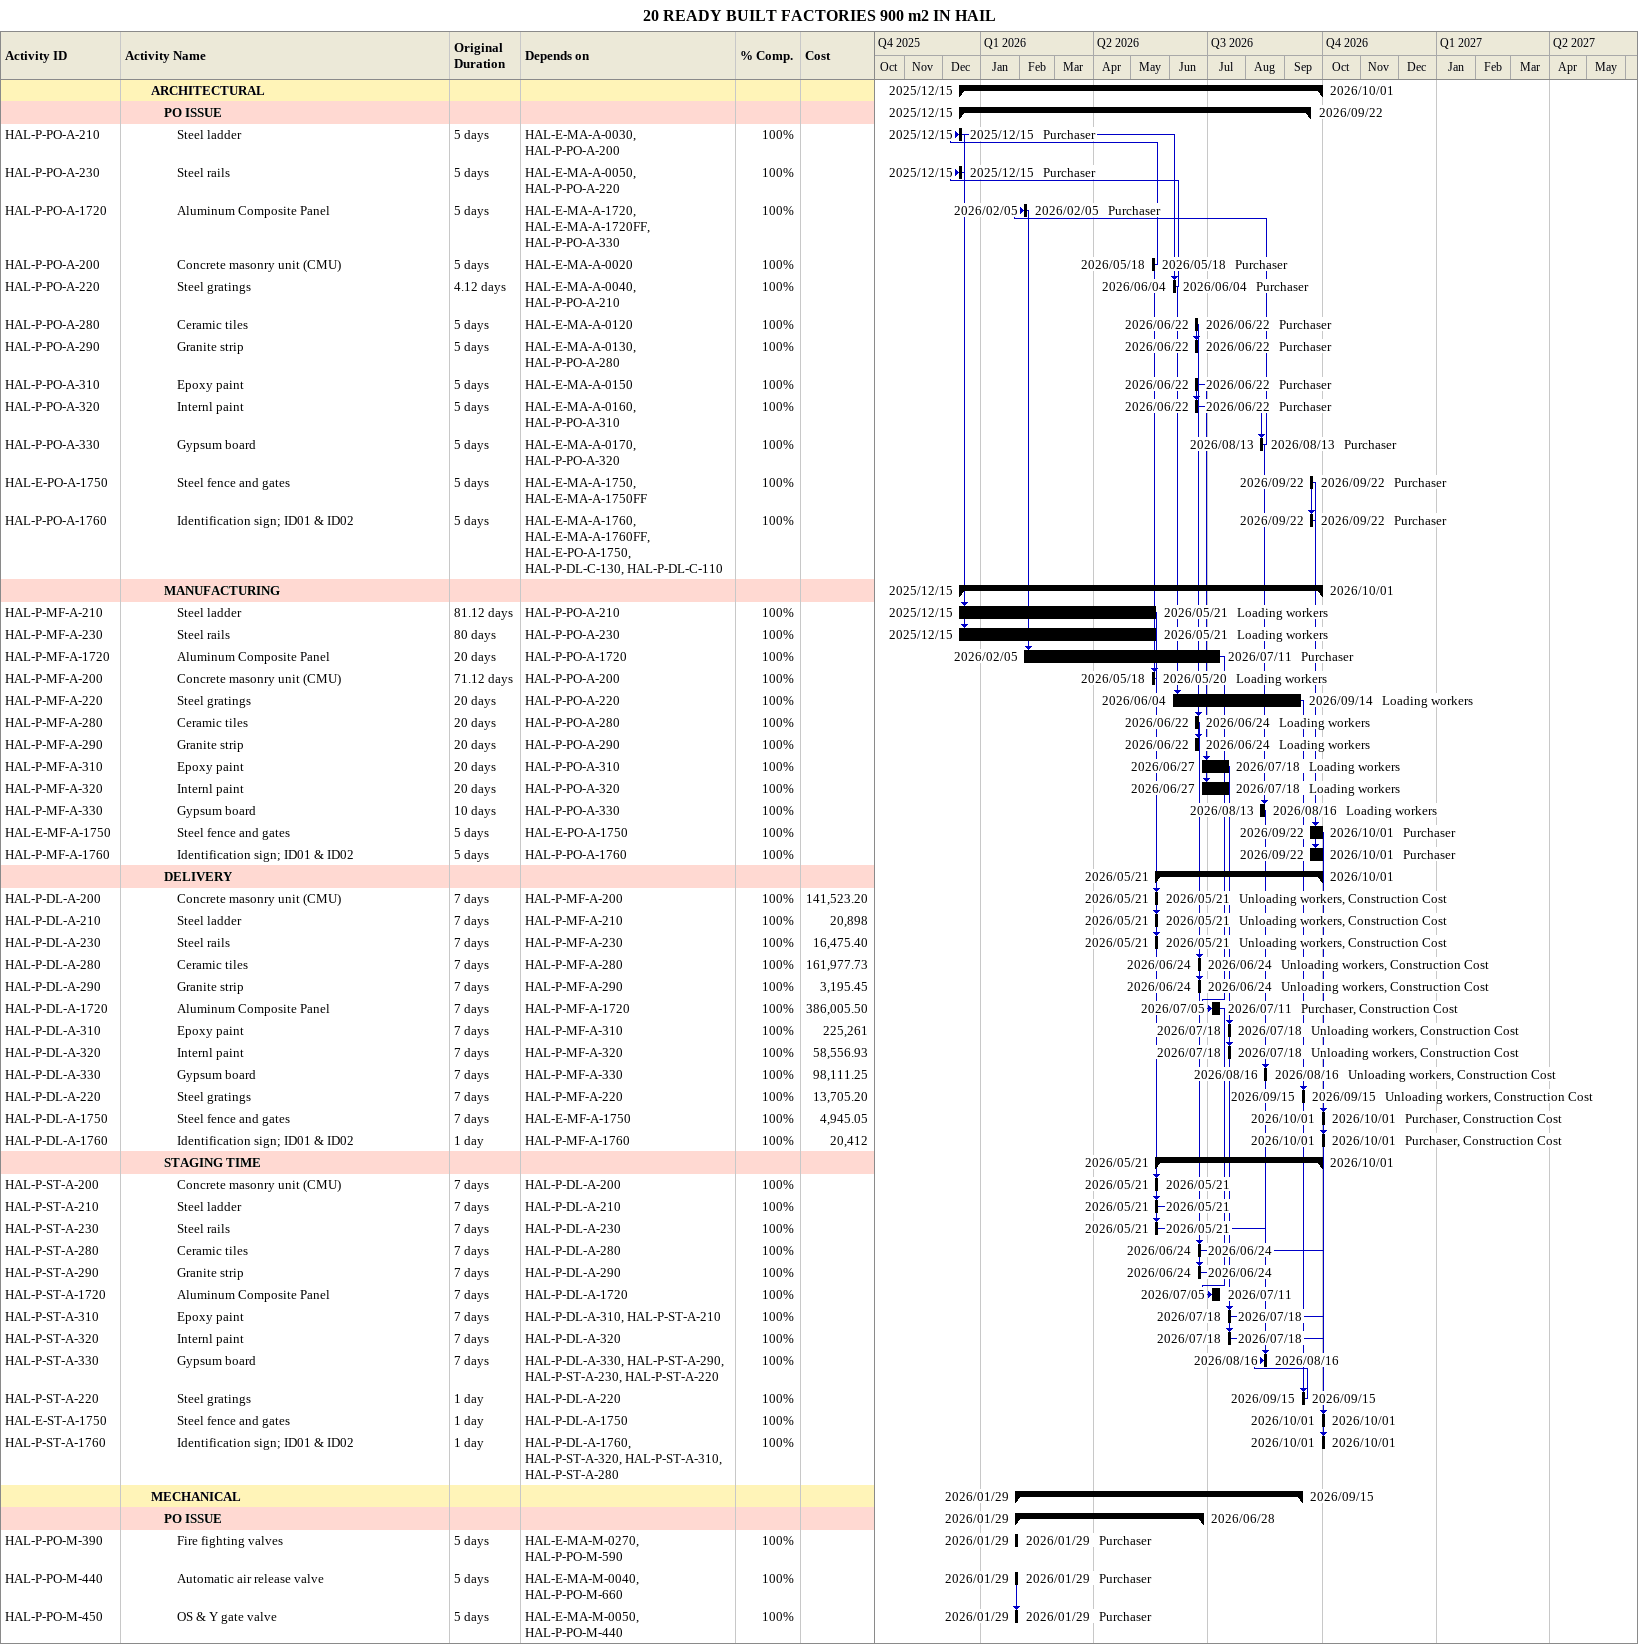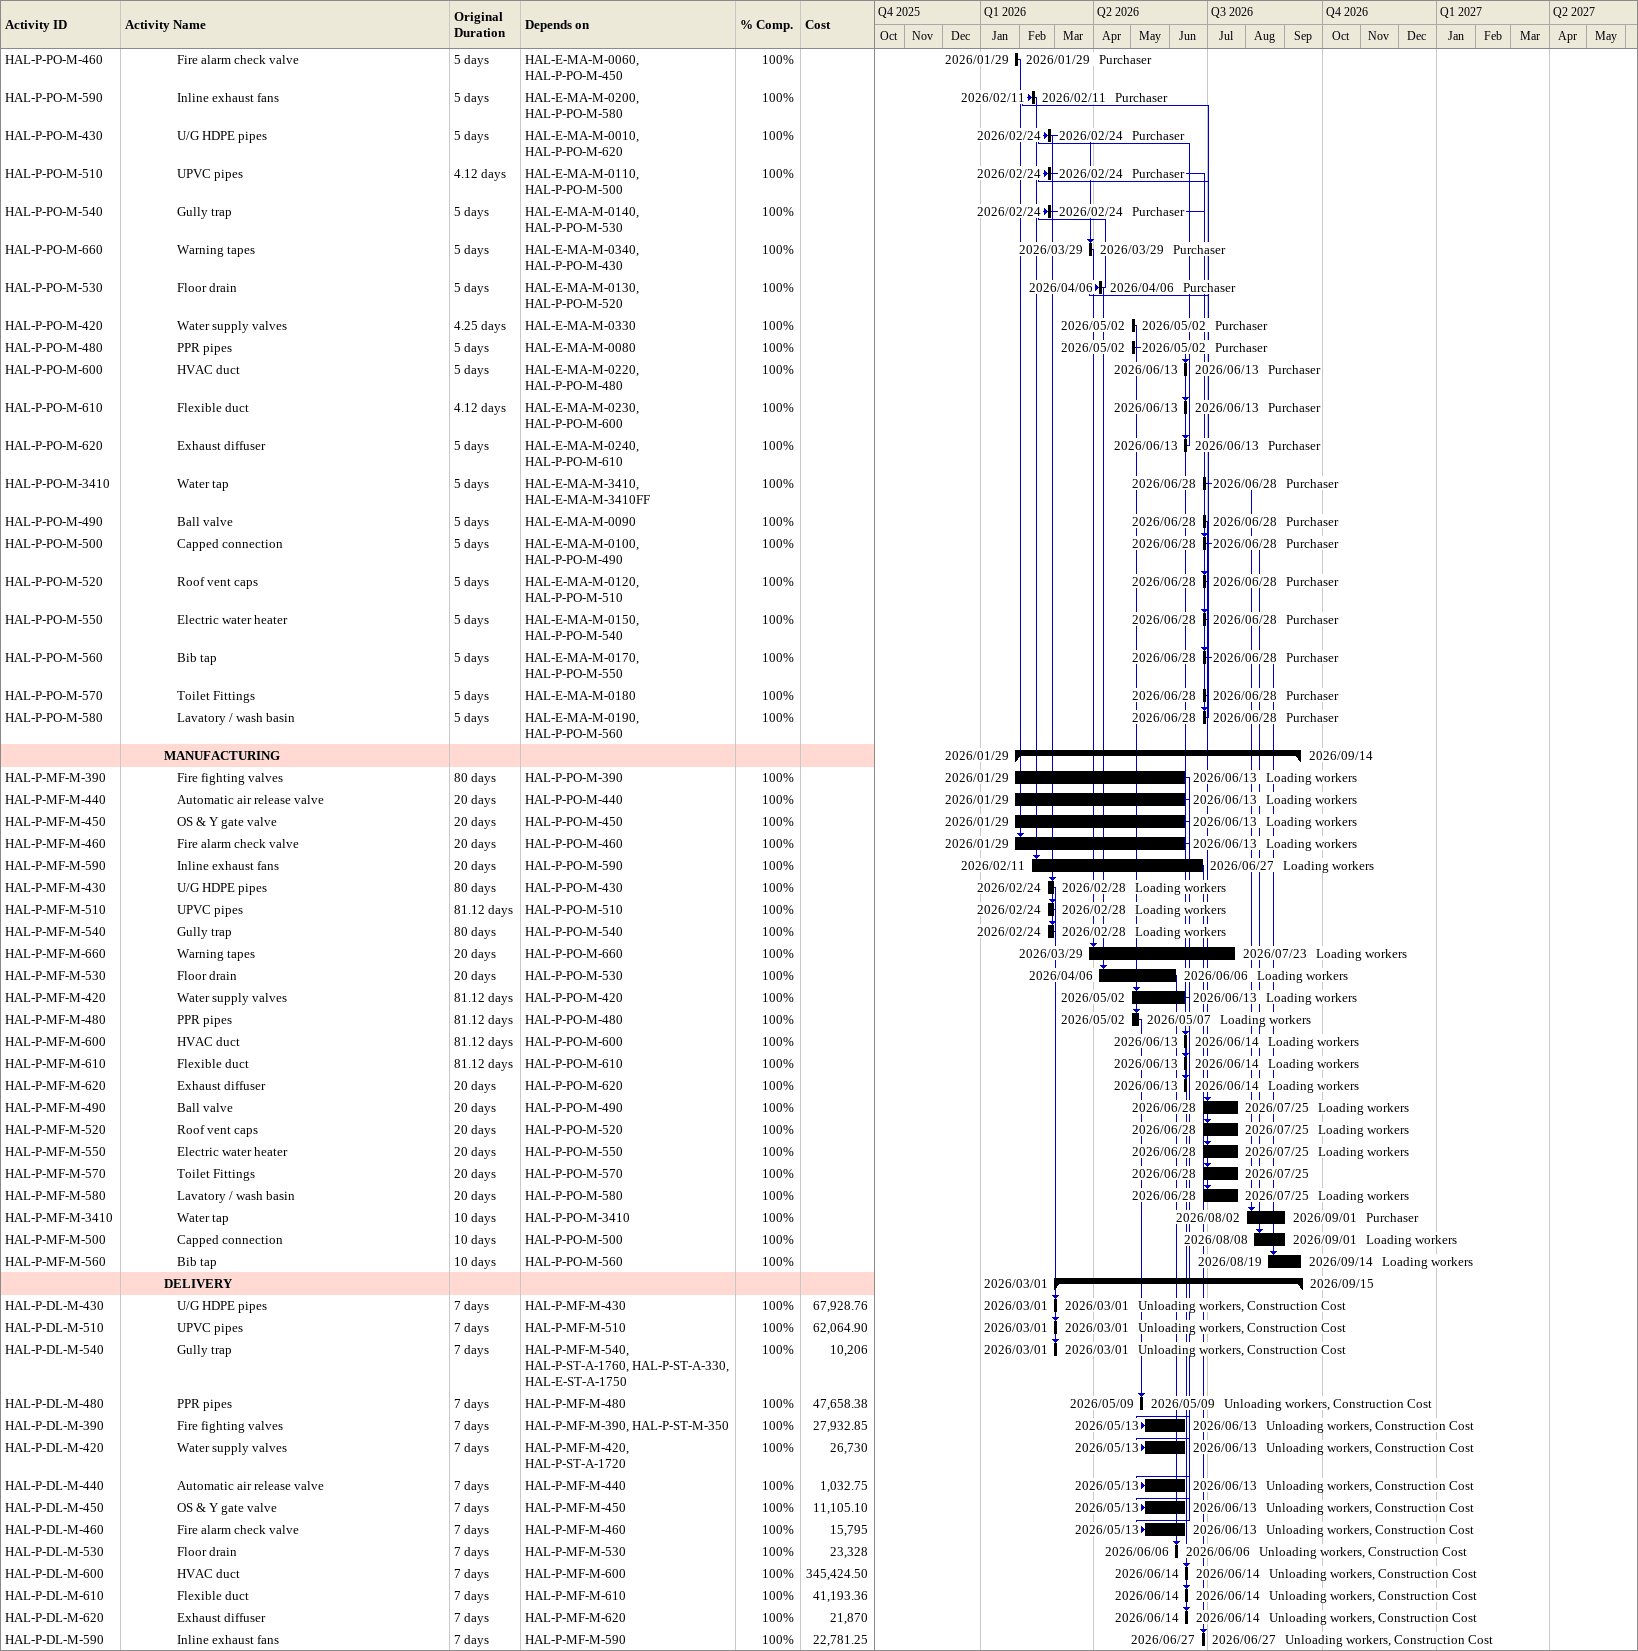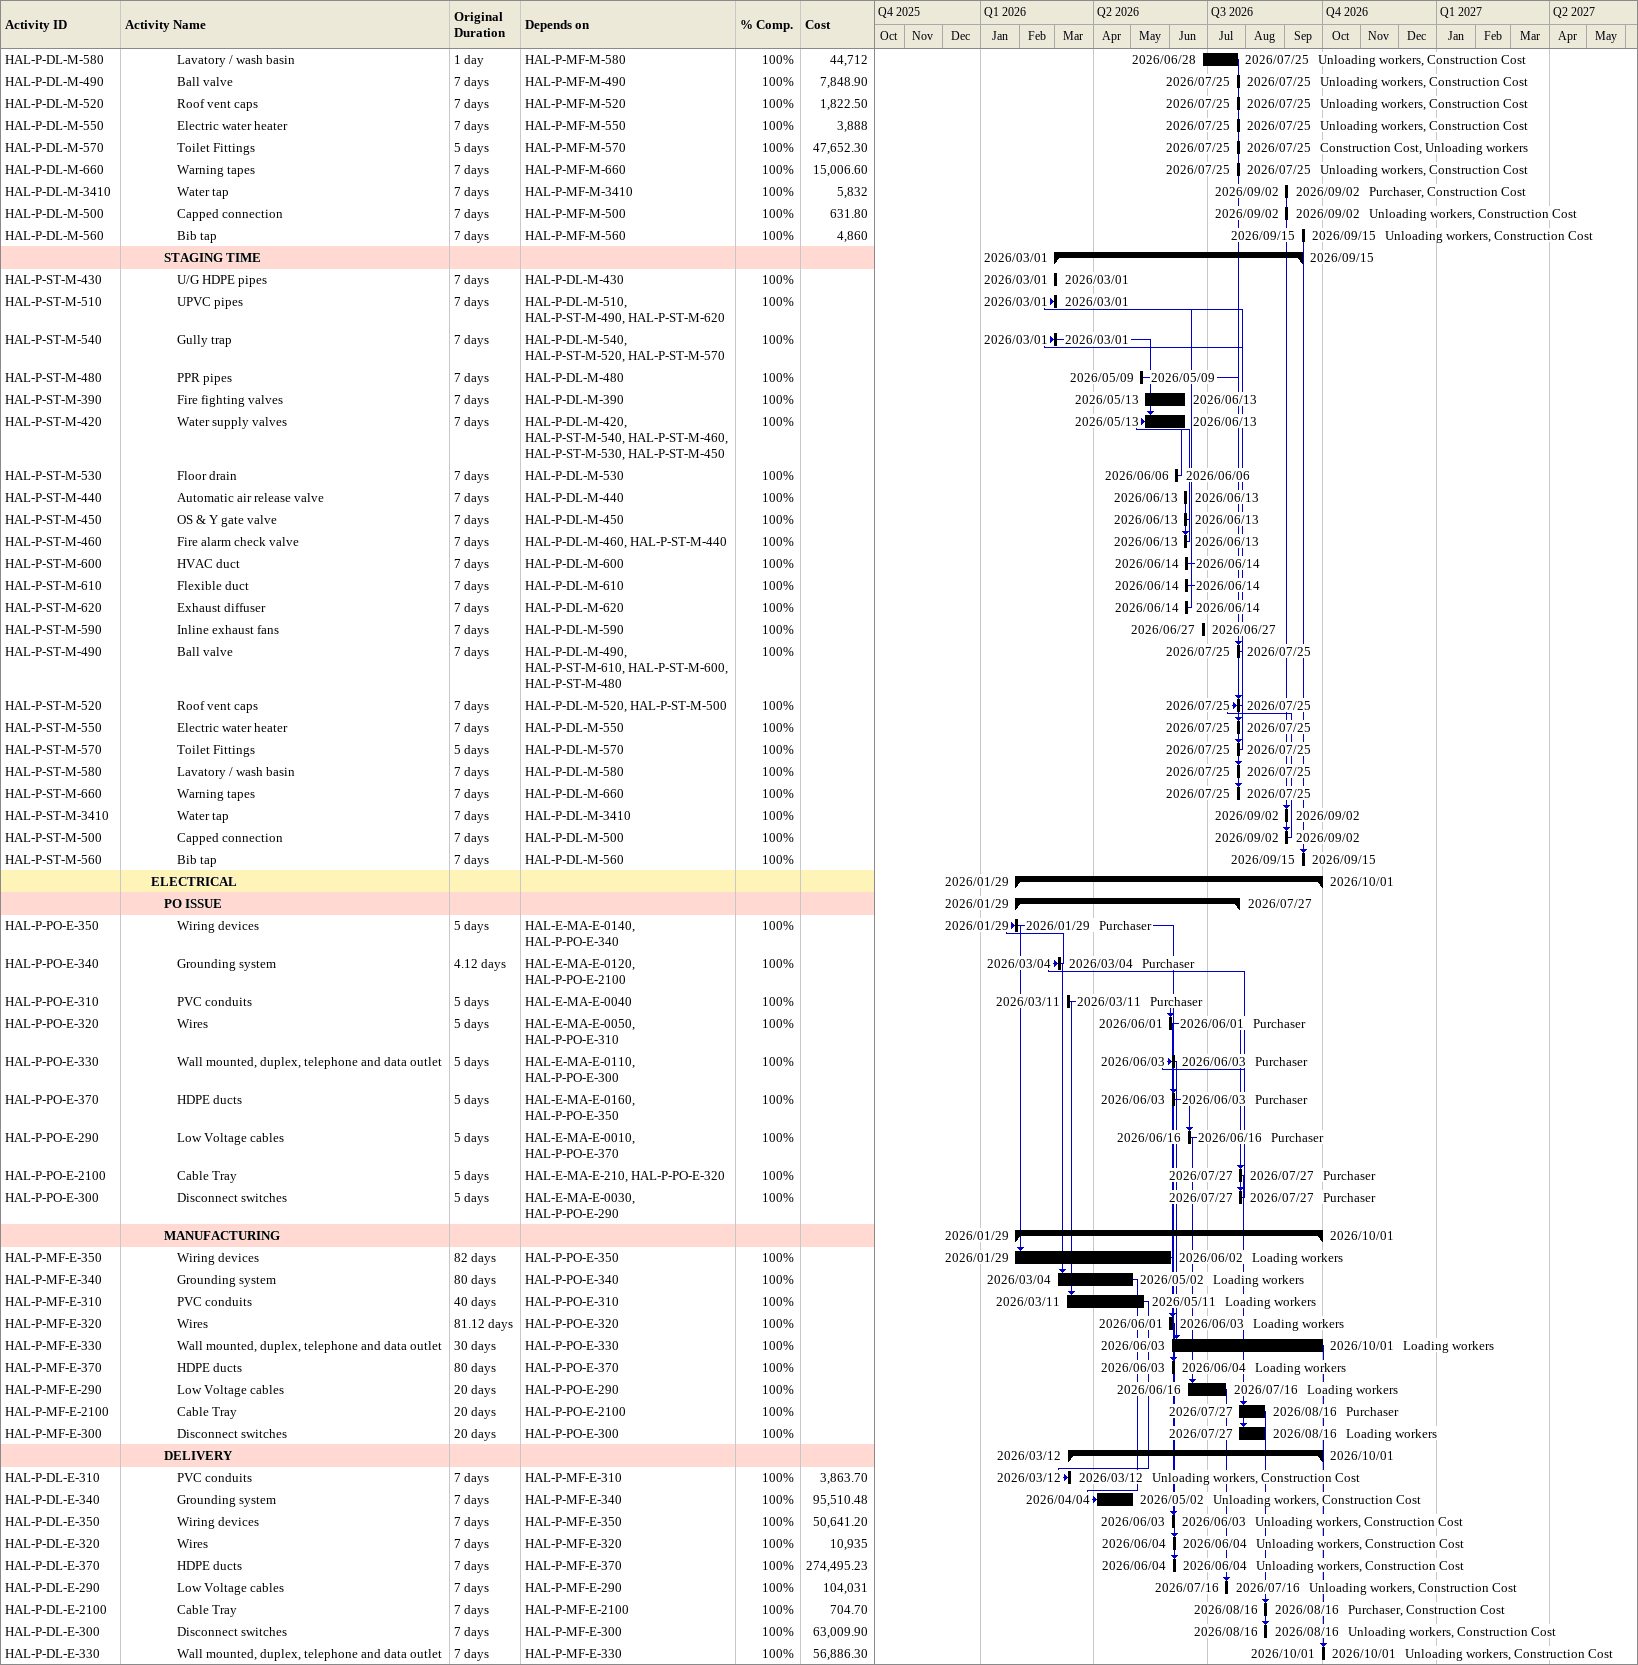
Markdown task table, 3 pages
20 READY BUILT FACTORIES 900 m2 IN HAIL

| ID | Level | Task | Original duration | Start | Finish | Predecessors | Resources | % complete | Cost |
|---|---|---|---|---|---|---|---|---|---|
|  | 3 | **ARCHITECTURAL** |  | 2025-12-15 | 2026-10-01 |  |  |  |  |
|  | 4 | **PO ISSUE** |  | 2025-12-15 | 2026-09-22 |  |  |  |  |
| HAL-P-PO-A-210 | 5 | Steel ladder | 5d | 2025-12-15 | 2025-12-15 | HAL-E-MA-A-0030, HAL-P-PO-A-200 | Purchaser | 100 |  |
| HAL-P-PO-A-230 | 5 | Steel rails | 5d | 2025-12-15 | 2025-12-15 | HAL-E-MA-A-0050, HAL-P-PO-A-220 | Purchaser | 100 |  |
| HAL-P-PO-A-1720 | 5 | Aluminum Composite Panel | 5d | 2026-02-05 | 2026-02-05 | HAL-E-MA-A-1720, HAL-E-MA-A-1720FF, HAL-P-PO-A-330 | Purchaser | 100 |  |
| HAL-P-PO-A-200 | 5 | Concrete masonry unit (CMU) | 5d | 2026-05-18 | 2026-05-18 | HAL-E-MA-A-0020 | Purchaser | 100 |  |
| HAL-P-PO-A-220 | 5 | Steel gratings | 4.12d | 2026-06-04 | 2026-06-04 | HAL-E-MA-A-0040, HAL-P-PO-A-210 | Purchaser | 100 |  |
| HAL-P-PO-A-280 | 5 | Ceramic tiles | 5d | 2026-06-22 | 2026-06-22 | HAL-E-MA-A-0120 | Purchaser | 100 |  |
| HAL-P-PO-A-290 | 5 | Granite strip | 5d | 2026-06-22 | 2026-06-22 | HAL-E-MA-A-0130, HAL-P-PO-A-280 | Purchaser | 100 |  |
| HAL-P-PO-A-310 | 5 | Epoxy paint | 5d | 2026-06-22 | 2026-06-22 | HAL-E-MA-A-0150 | Purchaser | 100 |  |
| HAL-P-PO-A-320 | 5 | Internl paint | 5d | 2026-06-22 | 2026-06-22 | HAL-E-MA-A-0160, HAL-P-PO-A-310 | Purchaser | 100 |  |
| HAL-P-PO-A-330 | 5 | Gypsum board | 5d | 2026-08-13 | 2026-08-13 | HAL-E-MA-A-0170, HAL-P-PO-A-320 | Purchaser | 100 |  |
| HAL-E-PO-A-1750 | 5 | Steel fence and gates | 5d | 2026-09-22 | 2026-09-22 | HAL-E-MA-A-1750, HAL-E-MA-A-1750FF | Purchaser | 100 |  |
| HAL-P-PO-A-1760 | 5 | Identification sign; ID01 & ID02 | 5d | 2026-09-22 | 2026-09-22 | HAL-E-MA-A-1760, HAL-E-MA-A-1760FF, HAL-E-PO-A-1750, HAL-P-DL-C-130, HAL-P-DL-C-110 | Purchaser | 100 |  |
|  | 4 | **MANUFACTURING** |  | 2025-12-15 | 2026-10-01 |  |  |  |  |
| HAL-P-MF-A-210 | 5 | Steel ladder | 81.12d | 2025-12-15 | 2026-05-21 | HAL-P-PO-A-210 | Loading workers | 100 |  |
| HAL-P-MF-A-230 | 5 | Steel rails | 80d | 2025-12-15 | 2026-05-21 | HAL-P-PO-A-230 | Loading workers | 100 |  |
| HAL-P-MF-A-1720 | 5 | Aluminum Composite Panel | 20d | 2026-02-05 | 2026-07-11 | HAL-P-PO-A-1720 | Purchaser | 100 |  |
| HAL-P-MF-A-200 | 5 | Concrete masonry unit (CMU) | 71.12d | 2026-05-18 | 2026-05-20 | HAL-P-PO-A-200 | Loading workers | 100 |  |
| HAL-P-MF-A-220 | 5 | Steel gratings | 20d | 2026-06-04 | 2026-09-14 | HAL-P-PO-A-220 | Loading workers | 100 |  |
| HAL-P-MF-A-280 | 5 | Ceramic tiles | 20d | 2026-06-22 | 2026-06-24 | HAL-P-PO-A-280 | Loading workers | 100 |  |
| HAL-P-MF-A-290 | 5 | Granite strip | 20d | 2026-06-22 | 2026-06-24 | HAL-P-PO-A-290 | Loading workers | 100 |  |
| HAL-P-MF-A-310 | 5 | Epoxy paint | 20d | 2026-06-27 | 2026-07-18 | HAL-P-PO-A-310 | Loading workers | 100 |  |
| HAL-P-MF-A-320 | 5 | Internl paint | 20d | 2026-06-27 | 2026-07-18 | HAL-P-PO-A-320 | Loading workers | 100 |  |
| HAL-P-MF-A-330 | 5 | Gypsum board | 10d | 2026-08-13 | 2026-08-16 | HAL-P-PO-A-330 | Loading workers | 100 |  |
| HAL-E-MF-A-1750 | 5 | Steel fence and gates | 5d | 2026-09-22 | 2026-10-01 | HAL-E-PO-A-1750 | Purchaser | 100 |  |
| HAL-P-MF-A-1760 | 5 | Identification sign; ID01 & ID02 | 5d | 2026-09-22 | 2026-10-01 | HAL-P-PO-A-1760 | Purchaser | 100 |  |
|  | 4 | **DELIVERY** |  | 2026-05-21 | 2026-10-01 |  |  |  |  |
| HAL-P-DL-A-200 | 5 | Concrete masonry unit (CMU) | 7d | 2026-05-21 | 2026-05-21 | HAL-P-MF-A-200 | Unloading workers, Construction Cost | 100 | 141523.20 |
| HAL-P-DL-A-210 | 5 | Steel ladder | 7d | 2026-05-21 | 2026-05-21 | HAL-P-MF-A-210 | Unloading workers, Construction Cost | 100 | 20898 |
| HAL-P-DL-A-230 | 5 | Steel rails | 7d | 2026-05-21 | 2026-05-21 | HAL-P-MF-A-230 | Unloading workers, Construction Cost | 100 | 16475.40 |
| HAL-P-DL-A-280 | 5 | Ceramic tiles | 7d | 2026-06-24 | 2026-06-24 | HAL-P-MF-A-280 | Unloading workers, Construction Cost | 100 | 161977.73 |
| HAL-P-DL-A-290 | 5 | Granite strip | 7d | 2026-06-24 | 2026-06-24 | HAL-P-MF-A-290 | Unloading workers, Construction Cost | 100 | 3195.45 |
| HAL-P-DL-A-1720 | 5 | Aluminum Composite Panel | 7d | 2026-07-05 | 2026-07-11 | HAL-P-MF-A-1720 | Purchaser, Construction Cost | 100 | 386005.50 |
| HAL-P-DL-A-310 | 5 | Epoxy paint | 7d | 2026-07-18 | 2026-07-18 | HAL-P-MF-A-310 | Unloading workers, Construction Cost | 100 | 225261 |
| HAL-P-DL-A-320 | 5 | Internl paint | 7d | 2026-07-18 | 2026-07-18 | HAL-P-MF-A-320 | Unloading workers, Construction Cost | 100 | 58556.93 |
| HAL-P-DL-A-330 | 5 | Gypsum board | 7d | 2026-08-16 | 2026-08-16 | HAL-P-MF-A-330 | Unloading workers, Construction Cost | 100 | 98111.25 |
| HAL-P-DL-A-220 | 5 | Steel gratings | 7d | 2026-09-15 | 2026-09-15 | HAL-P-MF-A-220 | Unloading workers, Construction Cost | 100 | 13705.20 |
| HAL-P-DL-A-1750 | 5 | Steel fence and gates | 7d | 2026-10-01 | 2026-10-01 | HAL-E-MF-A-1750 | Purchaser, Construction Cost | 100 | 4945.05 |
| HAL-P-DL-A-1760 | 5 | Identification sign; ID01 & ID02 | 1d | 2026-10-01 | 2026-10-01 | HAL-P-MF-A-1760 | Purchaser, Construction Cost | 100 | 20412 |
|  | 4 | **STAGING TIME** |  | 2026-05-21 | 2026-10-01 |  |  |  |  |
| HAL-P-ST-A-200 | 5 | Concrete masonry unit (CMU) | 7d | 2026-05-21 | 2026-05-21 | HAL-P-DL-A-200 |  | 100 |  |
| HAL-P-ST-A-210 | 5 | Steel ladder | 7d | 2026-05-21 | 2026-05-21 | HAL-P-DL-A-210 |  | 100 |  |
| HAL-P-ST-A-230 | 5 | Steel rails | 7d | 2026-05-21 | 2026-05-21 | HAL-P-DL-A-230 |  | 100 |  |
| HAL-P-ST-A-280 | 5 | Ceramic tiles | 7d | 2026-06-24 | 2026-06-24 | HAL-P-DL-A-280 |  | 100 |  |
| HAL-P-ST-A-290 | 5 | Granite strip | 7d | 2026-06-24 | 2026-06-24 | HAL-P-DL-A-290 |  | 100 |  |
| HAL-P-ST-A-1720 | 5 | Aluminum Composite Panel | 7d | 2026-07-05 | 2026-07-11 | HAL-P-DL-A-1720 |  | 100 |  |
| HAL-P-ST-A-310 | 5 | Epoxy paint | 7d | 2026-07-18 | 2026-07-18 | HAL-P-DL-A-310, HAL-P-ST-A-210 |  | 100 |  |
| HAL-P-ST-A-320 | 5 | Internl paint | 7d | 2026-07-18 | 2026-07-18 | HAL-P-DL-A-320 |  | 100 |  |
| HAL-P-ST-A-330 | 5 | Gypsum board | 7d | 2026-08-16 | 2026-08-16 | HAL-P-DL-A-330, HAL-P-ST-A-290, HAL-P-ST-A-230, HAL-P-ST-A-220 |  | 100 |  |
| HAL-P-ST-A-220 | 5 | Steel gratings | 1d | 2026-09-15 | 2026-09-15 | HAL-P-DL-A-220 |  | 100 |  |
| HAL-E-ST-A-1750 | 5 | Steel fence and gates | 1d | 2026-10-01 | 2026-10-01 | HAL-P-DL-A-1750 |  | 100 |  |
| HAL-P-ST-A-1760 | 5 | Identification sign; ID01 & ID02 | 1d | 2026-10-01 | 2026-10-01 | HAL-P-DL-A-1760, HAL-P-ST-A-320, HAL-P-ST-A-310, HAL-P-ST-A-280 |  | 100 |  |
|  | 3 | **MECHANICAL** |  | 2026-01-29 | 2026-09-15 |  |  |  |  |
|  | 4 | **PO ISSUE** |  | 2026-01-29 | 2026-06-28 |  |  |  |  |
| HAL-P-PO-M-390 | 5 | Fire fighting valves | 5d | 2026-01-29 | 2026-01-29 | HAL-E-MA-M-0270, HAL-P-PO-M-590 | Purchaser | 100 |  |
| HAL-P-PO-M-440 | 5 | Automatic air release valve | 5d | 2026-01-29 | 2026-01-29 | HAL-E-MA-M-0040, HAL-P-PO-M-660 | Purchaser | 100 |  |
| HAL-P-PO-M-450 | 5 | OS & Y gate valve | 5d | 2026-01-29 | 2026-01-29 | HAL-E-MA-M-0050, HAL-P-PO-M-440 | Purchaser | 100 |  |
| HAL-P-PO-M-460 | 5 | Fire alarm check valve | 5d | 2026-01-29 | 2026-01-29 | HAL-E-MA-M-0060, HAL-P-PO-M-450 | Purchaser | 100 |  |
| HAL-P-PO-M-590 | 5 | Inline exhaust fans | 5d | 2026-02-11 | 2026-02-11 | HAL-E-MA-M-0200, HAL-P-PO-M-580 | Purchaser | 100 |  |
| HAL-P-PO-M-430 | 5 | U/G HDPE pipes | 5d | 2026-02-24 | 2026-02-24 | HAL-E-MA-M-0010, HAL-P-PO-M-620 | Purchaser | 100 |  |
| HAL-P-PO-M-510 | 5 | UPVC pipes | 4.12d | 2026-02-24 | 2026-02-24 | HAL-E-MA-M-0110, HAL-P-PO-M-500 | Purchaser | 100 |  |
| HAL-P-PO-M-540 | 5 | Gully trap | 5d | 2026-02-24 | 2026-02-24 | HAL-E-MA-M-0140, HAL-P-PO-M-530 | Purchaser | 100 |  |
| HAL-P-PO-M-660 | 5 | Warning tapes | 5d | 2026-03-29 | 2026-03-29 | HAL-E-MA-M-0340, HAL-P-PO-M-430 | Purchaser | 100 |  |
| HAL-P-PO-M-530 | 5 | Floor drain | 5d | 2026-04-06 | 2026-04-06 | HAL-E-MA-M-0130, HAL-P-PO-M-520 | Purchaser | 100 |  |
| HAL-P-PO-M-420 | 5 | Water supply valves | 4.25d | 2026-05-02 | 2026-05-02 | HAL-E-MA-M-0330 | Purchaser | 100 |  |
| HAL-P-PO-M-480 | 5 | PPR pipes | 5d | 2026-05-02 | 2026-05-02 | HAL-E-MA-M-0080 | Purchaser | 100 |  |
| HAL-P-PO-M-600 | 5 | HVAC duct | 5d | 2026-06-13 | 2026-06-13 | HAL-E-MA-M-0220, HAL-P-PO-M-480 | Purchaser | 100 |  |
| HAL-P-PO-M-610 | 5 | Flexible duct | 4.12d | 2026-06-13 | 2026-06-13 | HAL-E-MA-M-0230, HAL-P-PO-M-600 | Purchaser | 100 |  |
| HAL-P-PO-M-620 | 5 | Exhaust diffuser | 5d | 2026-06-13 | 2026-06-13 | HAL-E-MA-M-0240, HAL-P-PO-M-610 | Purchaser | 100 |  |
| HAL-P-PO-M-3410 | 5 | Water tap | 5d | 2026-06-28 | 2026-06-28 | HAL-E-MA-M-3410, HAL-E-MA-M-3410FF | Purchaser | 100 |  |
| HAL-P-PO-M-490 | 5 | Ball valve | 5d | 2026-06-28 | 2026-06-28 | HAL-E-MA-M-0090 | Purchaser | 100 |  |
| HAL-P-PO-M-500 | 5 | Capped connection | 5d | 2026-06-28 | 2026-06-28 | HAL-E-MA-M-0100, HAL-P-PO-M-490 | Purchaser | 100 |  |
| HAL-P-PO-M-520 | 5 | Roof vent caps | 5d | 2026-06-28 | 2026-06-28 | HAL-E-MA-M-0120, HAL-P-PO-M-510 | Purchaser | 100 |  |
| HAL-P-PO-M-550 | 5 | Electric water heater | 5d | 2026-06-28 | 2026-06-28 | HAL-E-MA-M-0150, HAL-P-PO-M-540 | Purchaser | 100 |  |
| HAL-P-PO-M-560 | 5 | Bib tap | 5d | 2026-06-28 | 2026-06-28 | HAL-E-MA-M-0170, HAL-P-PO-M-550 | Purchaser | 100 |  |
| HAL-P-PO-M-570 | 5 | Toilet Fittings | 5d | 2026-06-28 | 2026-06-28 | HAL-E-MA-M-0180 | Purchaser | 100 |  |
| HAL-P-PO-M-580 | 5 | Lavatory / wash basin | 5d | 2026-06-28 | 2026-06-28 | HAL-E-MA-M-0190, HAL-P-PO-M-560 | Purchaser | 100 |  |
|  | 4 | **MANUFACTURING** |  | 2026-01-29 | 2026-09-14 |  |  |  |  |
| HAL-P-MF-M-390 | 5 | Fire fighting valves | 80d | 2026-01-29 | 2026-06-13 | HAL-P-PO-M-390 | Loading workers | 100 |  |
| HAL-P-MF-M-440 | 5 | Automatic air release valve | 20d | 2026-01-29 | 2026-06-13 | HAL-P-PO-M-440 | Loading workers | 100 |  |
| HAL-P-MF-M-450 | 5 | OS & Y gate valve | 20d | 2026-01-29 | 2026-06-13 | HAL-P-PO-M-450 | Loading workers | 100 |  |
| HAL-P-MF-M-460 | 5 | Fire alarm check valve | 20d | 2026-01-29 | 2026-06-13 | HAL-P-PO-M-460 | Loading workers | 100 |  |
| HAL-P-MF-M-590 | 5 | Inline exhaust fans | 20d | 2026-02-11 | 2026-06-27 | HAL-P-PO-M-590 | Loading workers | 100 |  |
| HAL-P-MF-M-430 | 5 | U/G HDPE pipes | 80d | 2026-02-24 | 2026-02-28 | HAL-P-PO-M-430 | Loading workers | 100 |  |
| HAL-P-MF-M-510 | 5 | UPVC pipes | 81.12d | 2026-02-24 | 2026-02-28 | HAL-P-PO-M-510 | Loading workers | 100 |  |
| HAL-P-MF-M-540 | 5 | Gully trap | 80d | 2026-02-24 | 2026-02-28 | HAL-P-PO-M-540 | Loading workers | 100 |  |
| HAL-P-MF-M-660 | 5 | Warning tapes | 20d | 2026-03-29 | 2026-07-23 | HAL-P-PO-M-660 | Loading workers | 100 |  |
| HAL-P-MF-M-530 | 5 | Floor drain | 20d | 2026-04-06 | 2026-06-06 | HAL-P-PO-M-530 | Loading workers | 100 |  |
| HAL-P-MF-M-420 | 5 | Water supply valves | 81.12d | 2026-05-02 | 2026-06-13 | HAL-P-PO-M-420 | Loading workers | 100 |  |
| HAL-P-MF-M-480 | 5 | PPR pipes | 81.12d | 2026-05-02 | 2026-05-07 | HAL-P-PO-M-480 | Loading workers | 100 |  |
| HAL-P-MF-M-600 | 5 | HVAC duct | 81.12d | 2026-06-13 | 2026-06-14 | HAL-P-PO-M-600 | Loading workers | 100 |  |
| HAL-P-MF-M-610 | 5 | Flexible duct | 81.12d | 2026-06-13 | 2026-06-14 | HAL-P-PO-M-610 | Loading workers | 100 |  |
| HAL-P-MF-M-620 | 5 | Exhaust diffuser | 20d | 2026-06-13 | 2026-06-14 | HAL-P-PO-M-620 | Loading workers | 100 |  |
| HAL-P-MF-M-490 | 5 | Ball valve | 20d | 2026-06-28 | 2026-07-25 | HAL-P-PO-M-490 | Loading workers | 100 |  |
| HAL-P-MF-M-520 | 5 | Roof vent caps | 20d | 2026-06-28 | 2026-07-25 | HAL-P-PO-M-520 | Loading workers | 100 |  |
| HAL-P-MF-M-550 | 5 | Electric water heater | 20d | 2026-06-28 | 2026-07-25 | HAL-P-PO-M-550 | Loading workers | 100 |  |
| HAL-P-MF-M-570 | 5 | Toilet Fittings | 20d | 2026-06-28 | 2026-07-25 | HAL-P-PO-M-570 |  | 100 |  |
| HAL-P-MF-M-580 | 5 | Lavatory / wash basin | 20d | 2026-06-28 | 2026-07-25 | HAL-P-PO-M-580 | Loading workers | 100 |  |
| HAL-P-MF-M-3410 | 5 | Water tap | 10d | 2026-08-02 | 2026-09-01 | HAL-P-PO-M-3410 | Purchaser | 100 |  |
| HAL-P-MF-M-500 | 5 | Capped connection | 10d | 2026-08-08 | 2026-09-01 | HAL-P-PO-M-500 | Loading workers | 100 |  |
| HAL-P-MF-M-560 | 5 | Bib tap | 10d | 2026-08-19 | 2026-09-14 | HAL-P-PO-M-560 | Loading workers | 100 |  |
|  | 4 | **DELIVERY** |  | 2026-03-01 | 2026-09-15 |  |  |  |  |
| HAL-P-DL-M-430 | 5 | U/G HDPE pipes | 7d | 2026-03-01 | 2026-03-01 | HAL-P-MF-M-430 | Unloading workers, Construction Cost | 100 | 67928.76 |
| HAL-P-DL-M-510 | 5 | UPVC pipes | 7d | 2026-03-01 | 2026-03-01 | HAL-P-MF-M-510 | Unloading workers, Construction Cost | 100 | 62064.90 |
| HAL-P-DL-M-540 | 5 | Gully trap | 7d | 2026-03-01 | 2026-03-01 | HAL-P-MF-M-540, HAL-P-ST-A-1760, HAL-P-ST-A-330, HAL-E-ST-A-1750 | Unloading workers, Construction Cost | 100 | 10206 |
| HAL-P-DL-M-480 | 5 | PPR pipes | 7d | 2026-05-09 | 2026-05-09 | HAL-P-MF-M-480 | Unloading workers, Construction Cost | 100 | 47658.38 |
| HAL-P-DL-M-390 | 5 | Fire fighting valves | 7d | 2026-05-13 | 2026-06-13 | HAL-P-MF-M-390, HAL-P-ST-M-350 | Unloading workers, Construction Cost | 100 | 27932.85 |
| HAL-P-DL-M-420 | 5 | Water supply valves | 7d | 2026-05-13 | 2026-06-13 | HAL-P-MF-M-420, HAL-P-ST-A-1720 | Unloading workers, Construction Cost | 100 | 26730 |
| HAL-P-DL-M-440 | 5 | Automatic air release valve | 7d | 2026-05-13 | 2026-06-13 | HAL-P-MF-M-440 | Unloading workers, Construction Cost | 100 | 1032.75 |
| HAL-P-DL-M-450 | 5 | OS & Y gate valve | 7d | 2026-05-13 | 2026-06-13 | HAL-P-MF-M-450 | Unloading workers, Construction Cost | 100 | 11105.10 |
| HAL-P-DL-M-460 | 5 | Fire alarm check valve | 7d | 2026-05-13 | 2026-06-13 | HAL-P-MF-M-460 | Unloading workers, Construction Cost | 100 | 15795 |
| HAL-P-DL-M-530 | 5 | Floor drain | 7d | 2026-06-06 | 2026-06-06 | HAL-P-MF-M-530 | Unloading workers, Construction Cost | 100 | 23328 |
| HAL-P-DL-M-600 | 5 | HVAC duct | 7d | 2026-06-14 | 2026-06-14 | HAL-P-MF-M-600 | Unloading workers, Construction Cost | 100 | 345424.50 |
| HAL-P-DL-M-610 | 5 | Flexible duct | 7d | 2026-06-14 | 2026-06-14 | HAL-P-MF-M-610 | Unloading workers, Construction Cost | 100 | 41193.36 |
| HAL-P-DL-M-620 | 5 | Exhaust diffuser | 7d | 2026-06-14 | 2026-06-14 | HAL-P-MF-M-620 | Unloading workers, Construction Cost | 100 | 21870 |
| HAL-P-DL-M-590 | 5 | Inline exhaust fans | 7d | 2026-06-27 | 2026-06-27 | HAL-P-MF-M-590 | Unloading workers, Construction Cost | 100 | 22781.25 |
| HAL-P-DL-M-580 | 5 | Lavatory / wash basin | 1d | 2026-06-28 | 2026-07-25 | HAL-P-MF-M-580 | Unloading workers, Construction Cost | 100 | 44712 |
| HAL-P-DL-M-490 | 5 | Ball valve | 7d | 2026-07-25 | 2026-07-25 | HAL-P-MF-M-490 | Unloading workers, Construction Cost | 100 | 7848.90 |
| HAL-P-DL-M-520 | 5 | Roof vent caps | 7d | 2026-07-25 | 2026-07-25 | HAL-P-MF-M-520 | Unloading workers, Construction Cost | 100 | 1822.50 |
| HAL-P-DL-M-550 | 5 | Electric water heater | 7d | 2026-07-25 | 2026-07-25 | HAL-P-MF-M-550 | Unloading workers, Construction Cost | 100 | 3888 |
| HAL-P-DL-M-570 | 5 | Toilet Fittings | 5d | 2026-07-25 | 2026-07-25 | HAL-P-MF-M-570 | Construction Cost, Unloading workers | 100 | 47652.30 |
| HAL-P-DL-M-660 | 5 | Warning tapes | 7d | 2026-07-25 | 2026-07-25 | HAL-P-MF-M-660 | Unloading workers, Construction Cost | 100 | 15006.60 |
| HAL-P-DL-M-3410 | 5 | Water tap | 7d | 2026-09-02 | 2026-09-02 | HAL-P-MF-M-3410 | Purchaser, Construction Cost | 100 | 5832 |
| HAL-P-DL-M-500 | 5 | Capped connection | 7d | 2026-09-02 | 2026-09-02 | HAL-P-MF-M-500 | Unloading workers, Construction Cost | 100 | 631.80 |
| HAL-P-DL-M-560 | 5 | Bib tap | 7d | 2026-09-15 | 2026-09-15 | HAL-P-MF-M-560 | Unloading workers, Construction Cost | 100 | 4860 |
|  | 4 | **STAGING TIME** |  | 2026-03-01 | 2026-09-15 |  |  |  |  |
| HAL-P-ST-M-430 | 5 | U/G HDPE pipes | 7d | 2026-03-01 | 2026-03-01 | HAL-P-DL-M-430 |  | 100 |  |
| HAL-P-ST-M-510 | 5 | UPVC pipes | 7d | 2026-03-01 | 2026-03-01 | HAL-P-DL-M-510, HAL-P-ST-M-490, HAL-P-ST-M-620 |  | 100 |  |
| HAL-P-ST-M-540 | 5 | Gully trap | 7d | 2026-03-01 | 2026-03-01 | HAL-P-DL-M-540, HAL-P-ST-M-520, HAL-P-ST-M-570 |  | 100 |  |
| HAL-P-ST-M-480 | 5 | PPR pipes | 7d | 2026-05-09 | 2026-05-09 | HAL-P-DL-M-480 |  | 100 |  |
| HAL-P-ST-M-390 | 5 | Fire fighting valves | 7d | 2026-05-13 | 2026-06-13 | HAL-P-DL-M-390 |  | 100 |  |
| HAL-P-ST-M-420 | 5 | Water supply valves | 7d | 2026-05-13 | 2026-06-13 | HAL-P-DL-M-420, HAL-P-ST-M-540, HAL-P-ST-M-460, HAL-P-ST-M-530, HAL-P-ST-M-450 |  | 100 |  |
| HAL-P-ST-M-530 | 5 | Floor drain | 7d | 2026-06-06 | 2026-06-06 | HAL-P-DL-M-530 |  | 100 |  |
| HAL-P-ST-M-440 | 5 | Automatic air release valve | 7d | 2026-06-13 | 2026-06-13 | HAL-P-DL-M-440 |  | 100 |  |
| HAL-P-ST-M-450 | 5 | OS & Y gate valve | 7d | 2026-06-13 | 2026-06-13 | HAL-P-DL-M-450 |  | 100 |  |
| HAL-P-ST-M-460 | 5 | Fire alarm check valve | 7d | 2026-06-13 | 2026-06-13 | HAL-P-DL-M-460, HAL-P-ST-M-440 |  | 100 |  |
| HAL-P-ST-M-600 | 5 | HVAC duct | 7d | 2026-06-14 | 2026-06-14 | HAL-P-DL-M-600 |  | 100 |  |
| HAL-P-ST-M-610 | 5 | Flexible duct | 7d | 2026-06-14 | 2026-06-14 | HAL-P-DL-M-610 |  | 100 |  |
| HAL-P-ST-M-620 | 5 | Exhaust diffuser | 7d | 2026-06-14 | 2026-06-14 | HAL-P-DL-M-620 |  | 100 |  |
| HAL-P-ST-M-590 | 5 | Inline exhaust fans | 7d | 2026-06-27 | 2026-06-27 | HAL-P-DL-M-590 |  | 100 |  |
| HAL-P-ST-M-490 | 5 | Ball valve | 7d | 2026-07-25 | 2026-07-25 | HAL-P-DL-M-490, HAL-P-ST-M-610, HAL-P-ST-M-600, HAL-P-ST-M-480 |  | 100 |  |
| HAL-P-ST-M-520 | 5 | Roof vent caps | 7d | 2026-07-25 | 2026-07-25 | HAL-P-DL-M-520, HAL-P-ST-M-500 |  | 100 |  |
| HAL-P-ST-M-550 | 5 | Electric water heater | 7d | 2026-07-25 | 2026-07-25 | HAL-P-DL-M-550 |  | 100 |  |
| HAL-P-ST-M-570 | 5 | Toilet Fittings | 5d | 2026-07-25 | 2026-07-25 | HAL-P-DL-M-570 |  | 100 |  |
| HAL-P-ST-M-580 | 5 | Lavatory / wash basin | 7d | 2026-07-25 | 2026-07-25 | HAL-P-DL-M-580 |  | 100 |  |
| HAL-P-ST-M-660 | 5 | Warning tapes | 7d | 2026-07-25 | 2026-07-25 | HAL-P-DL-M-660 |  | 100 |  |
| HAL-P-ST-M-3410 | 5 | Water tap | 7d | 2026-09-02 | 2026-09-02 | HAL-P-DL-M-3410 |  | 100 |  |
| HAL-P-ST-M-500 | 5 | Capped connection | 7d | 2026-09-02 | 2026-09-02 | HAL-P-DL-M-500 |  | 100 |  |
| HAL-P-ST-M-560 | 5 | Bib tap | 7d | 2026-09-15 | 2026-09-15 | HAL-P-DL-M-560 |  | 100 |  |
|  | 3 | **ELECTRICAL** |  | 2026-01-29 | 2026-10-01 |  |  |  |  |
|  | 4 | **PO ISSUE** |  | 2026-01-29 | 2026-07-27 |  |  |  |  |
| HAL-P-PO-E-350 | 5 | Wiring devices | 5d | 2026-01-29 | 2026-01-29 | HAL-E-MA-E-0140, HAL-P-PO-E-340 | Purchaser | 100 |  |
| HAL-P-PO-E-340 | 5 | Grounding system | 4.12d | 2026-03-04 | 2026-03-04 | HAL-E-MA-E-0120, HAL-P-PO-E-2100 | Purchaser | 100 |  |
| HAL-P-PO-E-310 | 5 | PVC conduits | 5d | 2026-03-11 | 2026-03-11 | HAL-E-MA-E-0040 | Purchaser | 100 |  |
| HAL-P-PO-E-320 | 5 | Wires | 5d | 2026-06-01 | 2026-06-01 | HAL-E-MA-E-0050, HAL-P-PO-E-310 | Purchaser | 100 |  |
| HAL-P-PO-E-330 | 5 | Wall mounted, duplex, telephone and data outlet | 5d | 2026-06-03 | 2026-06-03 | HAL-E-MA-E-0110, HAL-P-PO-E-300 | Purchaser | 100 |  |
| HAL-P-PO-E-370 | 5 | HDPE ducts | 5d | 2026-06-03 | 2026-06-03 | HAL-E-MA-E-0160, HAL-P-PO-E-350 | Purchaser | 100 |  |
| HAL-P-PO-E-290 | 5 | Low Voltage cables | 5d | 2026-06-16 | 2026-06-16 | HAL-E-MA-E-0010, HAL-P-PO-E-370 | Purchaser | 100 |  |
| HAL-P-PO-E-2100 | 5 | Cable Tray | 5d | 2026-07-27 | 2026-07-27 | HAL-E-MA-E-210, HAL-P-PO-E-320 | Purchaser | 100 |  |
| HAL-P-PO-E-300 | 5 | Disconnect switches | 5d | 2026-07-27 | 2026-07-27 | HAL-E-MA-E-0030, HAL-P-PO-E-290 | Purchaser | 100 |  |
|  | 4 | **MANUFACTURING** |  | 2026-01-29 | 2026-10-01 |  |  |  |  |
| HAL-P-MF-E-350 | 5 | Wiring devices | 82d | 2026-01-29 | 2026-06-02 | HAL-P-PO-E-350 | Loading workers | 100 |  |
| HAL-P-MF-E-340 | 5 | Grounding system | 80d | 2026-03-04 | 2026-05-02 | HAL-P-PO-E-340 | Loading workers | 100 |  |
| HAL-P-MF-E-310 | 5 | PVC conduits | 40d | 2026-03-11 | 2026-05-11 | HAL-P-PO-E-310 | Loading workers | 100 |  |
| HAL-P-MF-E-320 | 5 | Wires | 81.12d | 2026-06-01 | 2026-06-03 | HAL-P-PO-E-320 | Loading workers | 100 |  |
| HAL-P-MF-E-330 | 5 | Wall mounted, duplex, telephone and data outlet | 30d | 2026-06-03 | 2026-10-01 | HAL-P-PO-E-330 | Loading workers | 100 |  |
| HAL-P-MF-E-370 | 5 | HDPE ducts | 80d | 2026-06-03 | 2026-06-04 | HAL-P-PO-E-370 | Loading workers | 100 |  |
| HAL-P-MF-E-290 | 5 | Low Voltage cables | 20d | 2026-06-16 | 2026-07-16 | HAL-P-PO-E-290 | Loading workers | 100 |  |
| HAL-P-MF-E-2100 | 5 | Cable Tray | 20d | 2026-07-27 | 2026-08-16 | HAL-P-PO-E-2100 | Purchaser | 100 |  |
| HAL-P-MF-E-300 | 5 | Disconnect switches | 20d | 2026-07-27 | 2026-08-16 | HAL-P-PO-E-300 | Loading workers | 100 |  |
|  | 4 | **DELIVERY** |  | 2026-03-12 | 2026-10-01 |  |  |  |  |
| HAL-P-DL-E-310 | 5 | PVC conduits | 7d | 2026-03-12 | 2026-03-12 | HAL-P-MF-E-310 | Unloading workers, Construction Cost | 100 | 3863.70 |
| HAL-P-DL-E-340 | 5 | Grounding system | 7d | 2026-04-04 | 2026-05-02 | HAL-P-MF-E-340 | Unloading workers, Construction Cost | 100 | 95510.48 |
| HAL-P-DL-E-350 | 5 | Wiring devices | 7d | 2026-06-03 | 2026-06-03 | HAL-P-MF-E-350 | Unloading workers, Construction Cost | 100 | 50641.20 |
| HAL-P-DL-E-320 | 5 | Wires | 7d | 2026-06-04 | 2026-06-04 | HAL-P-MF-E-320 | Unloading workers, Construction Cost | 100 | 10935 |
| HAL-P-DL-E-370 | 5 | HDPE ducts | 7d | 2026-06-04 | 2026-06-04 | HAL-P-MF-E-370 | Unloading workers, Construction Cost | 100 | 274495.23 |
| HAL-P-DL-E-290 | 5 | Low Voltage cables | 7d | 2026-07-16 | 2026-07-16 | HAL-P-MF-E-290 | Unloading workers, Construction Cost | 100 | 104031 |
| HAL-P-DL-E-2100 | 5 | Cable Tray | 7d | 2026-08-16 | 2026-08-16 | HAL-P-MF-E-2100 | Purchaser, Construction Cost | 100 | 704.70 |
| HAL-P-DL-E-300 | 5 | Disconnect switches | 7d | 2026-08-16 | 2026-08-16 | HAL-P-MF-E-300 | Unloading workers, Construction Cost | 100 | 63009.90 |
| HAL-P-DL-E-330 | 5 | Wall mounted, duplex, telephone and data outlet | 7d | 2026-10-01 | 2026-10-01 | HAL-P-MF-E-330 | Unloading workers, Construction Cost | 100 | 56886.30 |
